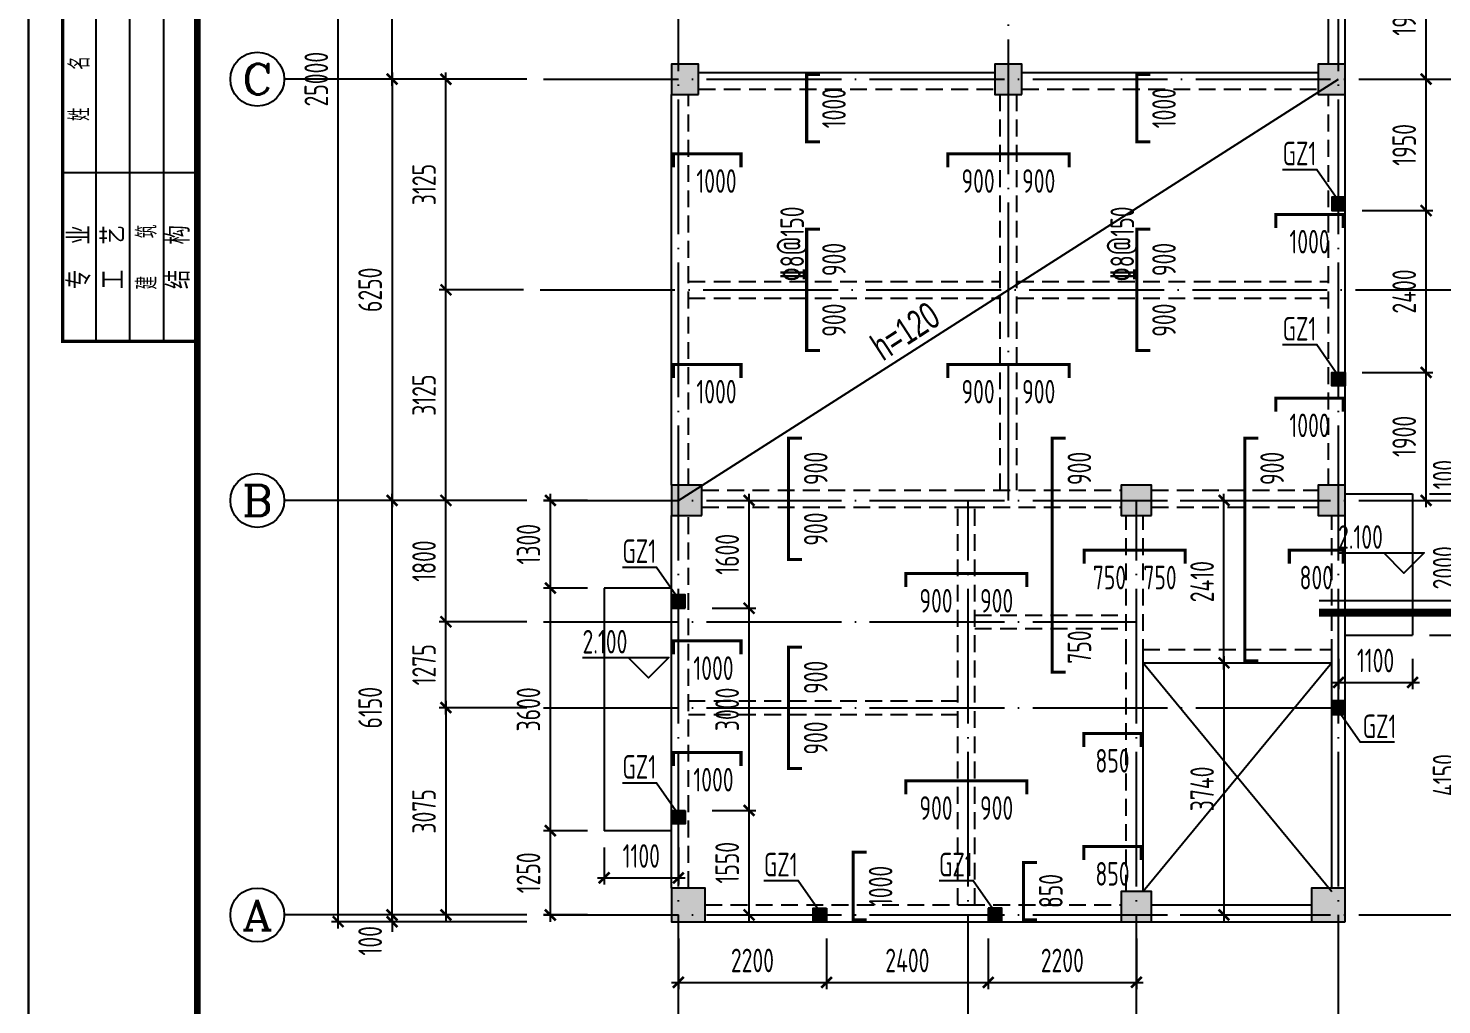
# Model space of a CAD drawing. Extents: x 287149 to 898857, y 100802 to 160212.
# Drawn here: x 710637 to 731619, y 109480 to 123967 of the extents above; entities that cross this region are included whole.
import ezdxf
from ezdxf.enums import TextEntityAlignment as Align

# ---------------------------------------------------------------- set-up
doc = ezdxf.new("R2010")
doc.units = 0
doc.header["$LTSCALE"] = 1000
doc.linetypes.add('3', pattern=[3.75, 2.5, -1.25])
doc.linetypes.add('DOTE', pattern=[2.42, 2, -0.2, 0.02, -0.2])
doc.layers.get('0').update_dxf_attribs({"linetype": 'CONTINUOUS'})
doc.layers.get('DEFPOINTS').update_dxf_attribs({"linetype": 'CONTINUOUS'})
for name, color, linetype in [('AXIS', 8, 'DOTE'), ('AXIS_DIM', 3, 'CONTINUOUS'), ('AXIS_TEXT', 3, 'CONTINUOUS'), ('COLU', 7, 'CONTINUOUS'), ('DIM', 3, 'CONTINUOUS'), ('FRAME', 3, 'CONTINUOUS'), ('S_BEAM', 4, 'CONTINUOUS'), ('S_BEAMDASH', 134, '3'), ('S_CL', 2, 'CONTINUOUS'), ('TEXT', 7, 'CONTINUOUS'), ('THIN', 7, 'CONTINUOUS'), ('填充', 8, 'CONTINUOUS'), ('构造', 6, 'CONTINUOUS'), ('柱涂实', 54, 'CONTINUOUS'), ('第三道尺寸线', 4, 'CONTINUOUS'), ('零厚板', 7, 'CONTINUOUS')]:
    doc.layers.add(name, color=color, linetype=linetype)
for name, color, linetype, lineweight in [('S_SlabUpBar', 1, 'CONTINUOUS', 35), ('S_SlabUpBarDim', 84, 'CONTINUOUS', 25), ('S_SlabUpBarText', 7, 'CONTINUOUS', 25)]:
    doc.layers.add(name, color=color, linetype=linetype, lineweight=lineweight)
doc.styles.add('_AXIS', font='complex.shx', dxfattribs={"bigfont": 'gbcbig.shx'})
doc.styles.add('COMPLEX', font='COMPLEX')
doc.styles.add('DXFS', font='txt.shx', dxfattribs={"width": 0.7, "bigfont": 'dxfs.shx'})
doc.styles.add('hztxt', font='tssdeng.shx', dxfattribs={"width": 0.7, "height": 10, "bigfont": 'hztxt.shx'})
doc.styles.add('TQ__Complex', font='tq__comp.shx')
doc.styles.add('TSSD_Dimension', font='tssdeng.shx', dxfattribs={"width": 0.7, "bigfont": 'hztxt.shx'})
doc.styles.add('TSSD_Label', font='tssdeng.shx', dxfattribs={"width": 0.7, "bigfont": 'aHzTXT.shx'})
doc.styles.add('TSSD_Rein', font='tssdeng.shx', dxfattribs={"width": 0.7, "bigfont": 'hztxt.shx'})
doc.dimstyles.new('TSSD_100_100', dxfattribs={"dimtxt": 350, "dimasz": 150, "dimexe": 100, "dimexo": 250, "dimgap": 150, "dimtad": 1, "dimdec": 0, "dimzin": 0, "dimdsep": 46, "dimtxsty": 'TSSD_Dimension', "dimblk": 'ARCHTICK', "dimcen": 0, "dimdle": 100, "dimclrd": 3, "dimclre": 3, "dimclrt": 7, "dimadec": 0, "dimazin": 0, "dimtfac": 1, "dimtdec": 0, "dimtix": 1, "dimtmove": 2, "dimatfit": 3, "dimfxl": 0, "dimtolj": 1, "dimtzin": 0, "dimarcsym": 0})

# ---------------------------------------------------------------- blocks, each defined once
blk = doc.blocks.new('_ARCHTICK')
at = {"color": 0}
blk.add_lwpolyline([(-0.53, -0.53, 0.25, 0.25, 0), (0.53, 0.53, 0.5, 0.5, 0)], format="xyseb", dxfattribs=at)
blk = doc.blocks.new('*D232')
at = {"layer": 'AXIS_DIM', "color": 3, "lineweight": -2}
for p, q in [((718037, 116962), (715937, 116962)), ((716037, 110712), (716037, 117062)), ((718037, 110812), (715937, 110812))]:
    blk.add_line(p, q, dxfattribs=at)
at = {"layer": 'DEFPOINTS', "color": 0}
for p in [(716037, 116962), (718287, 116962), (718287, 110812)]:
    blk.add_point(p, dxfattribs=at)
at = {"layer": 'AXIS_DIM', "color": 3, "lineweight": -2, "xscale": 150, "yscale": 150, "zscale": 150}
for p, rotation in [((716037, 116962), 90), ((716037, 110812), 270)]:
    blk.add_blockref('_ARCHTICK', p, dxfattribs=dict(at, rotation=rotation))
at = {"layer": 'AXIS_DIM', "color": 7, "insert": (715712, 113887), "char_height": 350, "attachment_point": 5, "rotation": 90, "style": 'TSSD_Dimension'}
blk.add_mtext('\\A1;6150', dxfattribs=at)
blk = doc.blocks.new('*D233')
at = {"layer": 'AXIS_DIM', "color": 3, "lineweight": -2}
for p, q in [((718037, 123212), (715937, 123212)), ((716037, 123312), (716037, 116862)), ((718037, 116962), (715937, 116962))]:
    blk.add_line(p, q, dxfattribs=at)
at = {"layer": 'DEFPOINTS', "color": 0}
for p in [(718287, 123212), (716037, 116962), (718287, 116962)]:
    blk.add_point(p, dxfattribs=at)
at = {"layer": 'AXIS_DIM', "color": 3, "lineweight": -2, "xscale": 150, "yscale": 150, "zscale": 150}
for p, rotation in [((716037, 123212), 90), ((716037, 116962), 270)]:
    blk.add_blockref('_ARCHTICK', p, dxfattribs=dict(at, rotation=rotation))
at = {"layer": 'AXIS_DIM', "color": 7, "insert": (715712, 120087), "char_height": 350, "attachment_point": 5, "rotation": 90, "style": 'TSSD_Dimension'}
blk.add_mtext('\\A1;6250', dxfattribs=at)
blk = doc.blocks.new('*D236')
at = {"layer": 'AXIS_DIM', "color": 3, "lineweight": -2}
for p, q in [((715237, 110612), (715237, 135812)), ((718037, 135712), (715137, 135712)), ((718037, 110712), (715137, 110712))]:
    blk.add_line(p, q, dxfattribs=at)
at = {"layer": 'DEFPOINTS', "color": 0}
for p in [(715237, 135712), (718287, 135712), (718287, 110712)]:
    blk.add_point(p, dxfattribs=at)
at = {"layer": 'AXIS_DIM', "color": 3, "lineweight": -2, "xscale": 150, "yscale": 150, "zscale": 150}
for p, rotation in [((715237, 135712), 90), ((715237, 110712), 270)]:
    blk.add_blockref('_ARCHTICK', p, dxfattribs=dict(at, rotation=rotation))
at = {"layer": 'AXIS_DIM', "color": 7, "insert": (714912, 123212), "char_height": 350, "attachment_point": 5, "rotation": 90, "style": 'TSSD_Dimension'}
blk.add_mtext('\\A1;25000', dxfattribs=at)
blk = doc.blocks.new('*D237')
at = {"layer": 'AXIS_DIM', "color": 3, "lineweight": -2}
for p, q in [((718037, 110812), (715937, 110812)), ((716037, 110812), (716037, 110962)), ((716037, 110812), (716037, 110712)), ((718037, 110712), (715937, 110712)), ((716037, 110712), (716037, 110562))]:
    blk.add_line(p, q, dxfattribs=at)
at = {"layer": 'DEFPOINTS', "color": 0}
for p in [(718287, 110812), (716037, 110712), (718287, 110712)]:
    blk.add_point(p, dxfattribs=at)
at = {"layer": 'AXIS_DIM', "color": 3, "lineweight": -2, "xscale": 150, "yscale": 150, "zscale": 150}
for p, rotation in [((716037, 110812), 270), ((716037, 110712), 90)]:
    blk.add_blockref('_ARCHTICK', p, dxfattribs=dict(at, rotation=rotation))
at = {"layer": 'AXIS_DIM', "color": 7, "insert": (715712, 110429), "char_height": 350, "attachment_point": 5, "rotation": 90, "style": 'TSSD_Dimension'}
blk.add_mtext('\\A1;100', dxfattribs=at)
blk = doc.blocks.new('_AXISO')
blk.add_circle((0, 0), 0.5)
at = {"layer": 'AXIS_TEXT', "style": 'COMPLEX', "width": 1.041667}
blk.add_attdef('A', text='', height=0.56, dxfattribs=at).set_placement((-0.25, -0.28), (0.25, -0.28), align=Align.FIT)
blk = doc.blocks.new('*D241')
at = {"layer": 'AXIS_DIM', "color": 3, "lineweight": -2}
for p, q in [((718037, 129462), (715937, 129462)), ((716037, 123112), (716037, 129562)), ((718037, 123212), (715937, 123212))]:
    blk.add_line(p, q, dxfattribs=at)
at = {"layer": 'DEFPOINTS', "color": 0}
for p in [(716037, 129462), (718287, 129462), (718287, 123212)]:
    blk.add_point(p, dxfattribs=at)
at = {"layer": 'AXIS_DIM', "color": 3, "lineweight": -2, "xscale": 150, "yscale": 150, "zscale": 150}
for p, rotation in [((716037, 129462), 90), ((716037, 123212), 270)]:
    blk.add_blockref('_ARCHTICK', p, dxfattribs=dict(at, rotation=rotation))
at = {"layer": 'AXIS_DIM', "color": 7, "insert": (715712, 126337), "char_height": 350, "attachment_point": 5, "rotation": 90, "style": 'TSSD_Dimension'}
blk.add_mtext('\\A1;6250', dxfattribs=at)
blk = doc.blocks.new('A$C2F0C53E4')
at = {"layer": 'FRAME', "lineweight": 18}
blk.add_line((0, 0), (0, 42000), dxfattribs=at)
at = {"layer": 'FRAME'}
for points in [[(10, 42010, 20, 20, 0), (10, 10, 20, 20, 0), (59410, 10, 20, 20, 0), (59410, 42010, 20, 20, 0)], [(2510, 41010, 100, 100, 0), (2510, 1010, 100, 100, 0), (58410, 1010, 100, 100, 0), (58410, 41010, 100, 100, 0)]]:
    blk.add_lwpolyline(points, format="xyseb", close=True, dxfattribs=at)
blk.add_lwpolyline([(2510, 41010, 50, 50, 0), (510, 41010, 50, 50, 0), (510, 18510, 50, 50, 0), (2510, 18510, 50, 50, 0)], format="xyseb", dxfattribs=at)
for points in [[(1010, 18510), (1010, 41010)], [(1510, 18510), (1510, 41010)], [(2010, 18510), (2010, 41010)], [(2510, 21010), (510, 21010)]]:
    blk.add_lwpolyline(points, dxfattribs=at)
at = {"layer": 'FRAME', "char_height": 300, "attachment_point": 5, "rotation": 90, "style": 'DXFS'}
for s, insert, width in [('姓   名', (760, 22260), 1185), ('{\\f宋体|b0|i0|c134|p2;专\\Ftxt.shx,dxfs.shx|c134;  \\f宋体|b0|i0|c134|p2;业\\P}', (760, 19760), 1203.38), ('{\\f宋体|b0|i0|c134|p2;工\\Ftxt.shx,dxfs.shx|c134;  \\f宋体|b0|i0|c134|p2;艺\\P}', (1260, 19760), 1177.12), ('建   筑', (1760, 19760), 1206), ('{\\f宋体|b0|i0|c134|p2;结\\Ftxt.shx,dxfs.shx|c134;  \\f宋体|b0|i0|c134|p2;构\\P}', (2230, 19760), 1192.88)]:
    blk.add_mtext(s, dxfattribs=dict(at, insert=insert, width=width))
blk = doc.blocks.new('*D272')
at = {"layer": 'DEFPOINTS', "color": 0}
for p in [(727487, 116962), (728387, 116962), (727487, 114552)]:
    blk.add_point(p, dxfattribs=at)
at = {"layer": '第三道尺寸线', "color": 3, "lineweight": -2}
for p, q in [((727737, 116962), (728487, 116962)), ((728387, 114452), (728387, 117062)), ((727737, 114552), (728487, 114552))]:
    blk.add_line(p, q, dxfattribs=at)
at = {"layer": '第三道尺寸线', "color": 3, "lineweight": -2, "xscale": 150, "yscale": 150, "zscale": 150}
for p, rotation in [((728387, 116962), 90), ((728387, 114552), 270)]:
    blk.add_blockref('_ARCHTICK', p, dxfattribs=dict(at, rotation=rotation))
at = {"layer": '第三道尺寸线', "color": 7, "insert": (728062, 115757), "char_height": 350, "attachment_point": 5, "rotation": 90, "style": 'TSSD_Dimension'}
blk.add_mtext('\\A1;2410', dxfattribs=at)
blk = doc.blocks.new('*D273')
at = {"layer": 'DEFPOINTS', "color": 0}
for p in [(727487, 114552), (727487, 110812), (728387, 110812)]:
    blk.add_point(p, dxfattribs=at)
at = {"layer": '第三道尺寸线', "color": 3, "lineweight": -2}
for p, q in [((728387, 114652), (728387, 110712)), ((727737, 114552), (728487, 114552)), ((727737, 110812), (728487, 110812))]:
    blk.add_line(p, q, dxfattribs=at)
at = {"layer": '第三道尺寸线', "color": 3, "lineweight": -2, "xscale": 150, "yscale": 150, "zscale": 150}
for p, rotation in [((728387, 114552), 90), ((728387, 110812), 270)]:
    blk.add_blockref('_ARCHTICK', p, dxfattribs=dict(at, rotation=rotation))
at = {"layer": '第三道尺寸线', "color": 7, "insert": (728062, 112682), "char_height": 350, "attachment_point": 5, "rotation": 90, "style": 'TSSD_Dimension'}
blk.add_mtext('\\A1;3740', dxfattribs=at)
blk = doc.blocks.new('*D274')
at = {"layer": 'DEFPOINTS', "color": 0}
for p in [(719187, 112062), (720287, 112062), (720287, 111362)]:
    blk.add_point(p, dxfattribs=at)
at = {"layer": 'DIM', "color": 3, "lineweight": -2}
for p, q in [((719187, 111812), (719187, 111262)), ((720287, 111812), (720287, 111262)), ((719087, 111362), (720387, 111362))]:
    blk.add_line(p, q, dxfattribs=at)
at = {"layer": 'DIM', "color": 3, "lineweight": -2, "xscale": 150, "yscale": 150, "zscale": 150, "rotation": 180}
blk.add_blockref('_ARCHTICK', (719187, 111362), dxfattribs=at)
at = {"layer": 'DIM', "color": 3, "lineweight": -2, "xscale": 150, "yscale": 150, "zscale": 150}
blk.add_blockref('_ARCHTICK', (720287, 111362), dxfattribs=at)
at = {"layer": 'DIM', "color": 7, "insert": (719737, 111687), "char_height": 350, "attachment_point": 5, "style": 'TSSD_Dimension'}
blk.add_mtext('\\A1;1100', dxfattribs=at)
blk = doc.blocks.new('*D275')
at = {"layer": 'DEFPOINTS', "color": 0}
for p in [(718387, 112062), (719187, 112062), (719187, 110812)]:
    blk.add_point(p, dxfattribs=at)
at = {"layer": 'DIM', "color": 3, "lineweight": -2}
for p, q in [((718937, 112062), (718287, 112062)), ((718387, 110712), (718387, 112162)), ((718937, 110812), (718287, 110812))]:
    blk.add_line(p, q, dxfattribs=at)
at = {"layer": 'DIM', "color": 3, "lineweight": -2, "xscale": 150, "yscale": 150, "zscale": 150}
for p, rotation in [((718387, 112062), 90), ((718387, 110812), 270)]:
    blk.add_blockref('_ARCHTICK', p, dxfattribs=dict(at, rotation=rotation))
at = {"layer": 'DIM', "color": 7, "insert": (718062, 111437), "char_height": 350, "attachment_point": 5, "rotation": 90, "style": 'TSSD_Dimension'}
blk.add_mtext('\\A1;1250', dxfattribs=at)
blk = doc.blocks.new('*D276')
at = {"layer": 'DEFPOINTS', "color": 0}
for p in [(718387, 115662), (719187, 115662), (719187, 112062)]:
    blk.add_point(p, dxfattribs=at)
at = {"layer": 'DIM', "color": 3, "lineweight": -2}
for p, q in [((718937, 115662), (718287, 115662)), ((718387, 111962), (718387, 115762)), ((718937, 112062), (718287, 112062))]:
    blk.add_line(p, q, dxfattribs=at)
at = {"layer": 'DIM', "color": 3, "lineweight": -2, "xscale": 150, "yscale": 150, "zscale": 150}
for p, rotation in [((718387, 115662), 90), ((718387, 112062), 270)]:
    blk.add_blockref('_ARCHTICK', p, dxfattribs=dict(at, rotation=rotation))
at = {"layer": 'DIM', "color": 7, "insert": (718062, 113862), "char_height": 350, "attachment_point": 5, "rotation": 90, "style": 'TSSD_Dimension'}
blk.add_mtext('\\A1;3600', dxfattribs=at)
blk = doc.blocks.new('*D277')
at = {"layer": 'DEFPOINTS', "color": 0}
for p in [(718387, 116962), (719187, 116962), (719187, 115662)]:
    blk.add_point(p, dxfattribs=at)
at = {"layer": 'DIM', "color": 3, "lineweight": -2}
for p, q in [((718937, 116962), (718287, 116962)), ((718387, 115562), (718387, 117062)), ((718937, 115662), (718287, 115662))]:
    blk.add_line(p, q, dxfattribs=at)
at = {"layer": 'DIM', "color": 3, "lineweight": -2, "xscale": 150, "yscale": 150, "zscale": 150}
for p, rotation in [((718387, 116962), 90), ((718387, 115662), 270)]:
    blk.add_blockref('_ARCHTICK', p, dxfattribs=dict(at, rotation=rotation))
at = {"layer": 'DIM', "color": 7, "insert": (718062, 116312), "char_height": 350, "attachment_point": 5, "rotation": 90, "style": 'TSSD_Dimension'}
blk.add_mtext('\\A1;1300', dxfattribs=at)
blk = doc.blocks.new('*D278')
at = {"layer": 'DEFPOINTS', "color": 0}
for p in [(730087, 114864), (731187, 114864), (731187, 114262)]:
    blk.add_point(p, dxfattribs=at)
at = {"layer": 'DIM', "color": 3, "lineweight": -2}
for p, q in [((730087, 114614), (730087, 114162)), ((731187, 114614), (731187, 114162)), ((729987, 114262), (731287, 114262))]:
    blk.add_line(p, q, dxfattribs=at)
at = {"layer": 'DIM', "color": 3, "lineweight": -2, "xscale": 150, "yscale": 150, "zscale": 150, "rotation": 180}
blk.add_blockref('_ARCHTICK', (730087, 114262), dxfattribs=at)
at = {"layer": 'DIM', "color": 3, "lineweight": -2, "xscale": 150, "yscale": 150, "zscale": 150}
blk.add_blockref('_ARCHTICK', (731187, 114262), dxfattribs=at)
at = {"layer": 'DIM', "color": 7, "insert": (730637, 114587), "char_height": 350, "attachment_point": 5, "style": 'TSSD_Dimension'}
blk.add_mtext('\\A1;1100', dxfattribs=at)
blk = doc.blocks.new('*D279')
at = {"layer": 'DEFPOINTS', "color": 0}
for p in [(731187, 114962), (731987, 114962), (731187, 110812)]:
    blk.add_point(p, dxfattribs=at)
at = {"layer": 'DIM', "color": 3, "lineweight": -2}
for p, q in [((731987, 110712), (731987, 115062)), ((731437, 114962), (732087, 114962)), ((731437, 110812), (732087, 110812))]:
    blk.add_line(p, q, dxfattribs=at)
at = {"layer": 'DIM', "color": 3, "lineweight": -2, "xscale": 150, "yscale": 150, "zscale": 150}
for p, rotation in [((731987, 114962), 90), ((731987, 110812), 270)]:
    blk.add_blockref('_ARCHTICK', p, dxfattribs=dict(at, rotation=rotation))
at = {"layer": 'DIM', "color": 7, "insert": (731662, 112887), "char_height": 350, "attachment_point": 5, "rotation": 90, "style": 'TSSD_Dimension'}
blk.add_mtext('\\A1;4150', dxfattribs=at)
blk = doc.blocks.new('*D280')
at = {"layer": 'DEFPOINTS', "color": 0}
for p in [(731187, 116962), (731987, 116962), (731187, 114962)]:
    blk.add_point(p, dxfattribs=at)
at = {"layer": 'DIM', "color": 3, "lineweight": -2}
for p, q in [((731437, 116962), (732087, 116962)), ((731987, 114862), (731987, 117062)), ((731437, 114962), (732087, 114962))]:
    blk.add_line(p, q, dxfattribs=at)
at = {"layer": 'DIM', "color": 3, "lineweight": -2, "xscale": 150, "yscale": 150, "zscale": 150}
for p, rotation in [((731987, 116962), 90), ((731987, 114962), 270)]:
    blk.add_blockref('_ARCHTICK', p, dxfattribs=dict(at, rotation=rotation))
at = {"layer": 'DIM', "color": 7, "insert": (731662, 115962), "char_height": 350, "attachment_point": 5, "rotation": 90, "style": 'TSSD_Dimension'}
blk.add_mtext('\\A1;2000', dxfattribs=at)
blk = doc.blocks.new('*D281')
at = {"layer": 'DEFPOINTS', "color": 0}
for p in [(731187, 117062), (731187, 116962), (731987, 117062)]:
    blk.add_point(p, dxfattribs=at)
at = {"layer": 'DIM', "color": 3, "lineweight": -2}
for p, q in [((731987, 117062), (731987, 117212)), ((731437, 117062), (732087, 117062)), ((731437, 116962), (732087, 116962)), ((731987, 116962), (731987, 117062)), ((731987, 116962), (731987, 116812))]:
    blk.add_line(p, q, dxfattribs=at)
at = {"layer": 'DIM', "color": 3, "lineweight": -2, "xscale": 150, "yscale": 150, "zscale": 150}
for p, rotation in [((731987, 117062), 270), ((731987, 116962), 90)]:
    blk.add_blockref('_ARCHTICK', p, dxfattribs=dict(at, rotation=rotation))
at = {"layer": 'DIM', "color": 7, "insert": (731662, 117344), "char_height": 350, "attachment_point": 5, "rotation": 90, "style": 'TSSD_Dimension'}
blk.add_mtext('\\A1;100', dxfattribs=at)
blk = doc.blocks.new('*D282')
at = {"layer": 'DEFPOINTS', "color": 0}
for p in [(718287, 113887), (716837, 110812), (718287, 110812)]:
    blk.add_point(p, dxfattribs=at)
at = {"layer": '第三道尺寸线', "color": 3, "lineweight": -2}
for p, q in [((716837, 113987), (716837, 110712)), ((718037, 113887), (716737, 113887)), ((718037, 110812), (716737, 110812))]:
    blk.add_line(p, q, dxfattribs=at)
at = {"layer": '第三道尺寸线', "color": 3, "lineweight": -2, "xscale": 150, "yscale": 150, "zscale": 150}
for p, rotation in [((716837, 113887), 90), ((716837, 110812), 270)]:
    blk.add_blockref('_ARCHTICK', p, dxfattribs=dict(at, rotation=rotation))
at = {"layer": '第三道尺寸线', "color": 7, "insert": (716512, 112349), "char_height": 350, "attachment_point": 5, "rotation": 90, "style": 'TSSD_Dimension'}
blk.add_mtext('\\A1;3075', dxfattribs=at)
blk = doc.blocks.new('*D283')
at = {"layer": 'DEFPOINTS', "color": 0}
for p in [(716837, 115162), (718287, 115162), (718287, 113887)]:
    blk.add_point(p, dxfattribs=at)
at = {"layer": '第三道尺寸线', "color": 3, "lineweight": -2}
for p, q in [((716837, 113787), (716837, 115262)), ((718037, 115162), (716737, 115162)), ((718037, 113887), (716737, 113887))]:
    blk.add_line(p, q, dxfattribs=at)
at = {"layer": '第三道尺寸线', "color": 3, "lineweight": -2, "xscale": 150, "yscale": 150, "zscale": 150}
for p, rotation in [((716837, 115162), 90), ((716837, 113887), 270)]:
    blk.add_blockref('_ARCHTICK', p, dxfattribs=dict(at, rotation=rotation))
at = {"layer": '第三道尺寸线', "color": 7, "insert": (716512, 114524), "char_height": 350, "attachment_point": 5, "rotation": 90, "style": 'TSSD_Dimension'}
blk.add_mtext('\\A1;1275', dxfattribs=at)
blk = doc.blocks.new('*D284')
at = {"layer": 'DEFPOINTS', "color": 0}
for p in [(716837, 116962), (718287, 116962), (718287, 115162)]:
    blk.add_point(p, dxfattribs=at)
at = {"layer": '第三道尺寸线', "color": 3, "lineweight": -2}
for p, q in [((718037, 116962), (716737, 116962)), ((716837, 115062), (716837, 117062)), ((718037, 115162), (716737, 115162))]:
    blk.add_line(p, q, dxfattribs=at)
at = {"layer": '第三道尺寸线', "color": 3, "lineweight": -2, "xscale": 150, "yscale": 150, "zscale": 150}
for p, rotation in [((716837, 116962), 90), ((716837, 115162), 270)]:
    blk.add_blockref('_ARCHTICK', p, dxfattribs=dict(at, rotation=rotation))
at = {"layer": '第三道尺寸线', "color": 7, "insert": (716512, 116062), "char_height": 350, "attachment_point": 5, "rotation": 90, "style": 'TSSD_Dimension'}
blk.add_mtext('\\A1;1800', dxfattribs=at)
blk = doc.blocks.new('*D285')
at = {"layer": 'DEFPOINTS', "color": 0}
for p in [(720537, 112362), (721337, 112362), (720537, 110812)]:
    blk.add_point(p, dxfattribs=at)
at = {"layer": 'DIM', "color": 3, "lineweight": -2}
for p, q in [((720787, 112362), (721437, 112362)), ((721337, 110712), (721337, 112462)), ((720787, 110812), (721437, 110812))]:
    blk.add_line(p, q, dxfattribs=at)
at = {"layer": 'DIM', "color": 3, "lineweight": -2, "xscale": 150, "yscale": 150, "zscale": 150}
for p, rotation in [((721337, 112362), 90), ((721337, 110812), 270)]:
    blk.add_blockref('_ARCHTICK', p, dxfattribs=dict(at, rotation=rotation))
at = {"layer": 'DIM', "color": 7, "insert": (721012, 111587), "char_height": 350, "attachment_point": 5, "rotation": 90, "style": 'TSSD_Dimension'}
blk.add_mtext('\\A1;1550', dxfattribs=at)
blk = doc.blocks.new('*D286')
at = {"layer": 'DEFPOINTS', "color": 0}
for p in [(720537, 115362), (721337, 115362), (720537, 112362)]:
    blk.add_point(p, dxfattribs=at)
at = {"layer": 'DIM', "color": 3, "lineweight": -2}
for p, q in [((721337, 112262), (721337, 115462)), ((720787, 115362), (721437, 115362)), ((720787, 112362), (721437, 112362))]:
    blk.add_line(p, q, dxfattribs=at)
at = {"layer": 'DIM', "color": 3, "lineweight": -2, "xscale": 150, "yscale": 150, "zscale": 150}
for p, rotation in [((721337, 115362), 90), ((721337, 112362), 270)]:
    blk.add_blockref('_ARCHTICK', p, dxfattribs=dict(at, rotation=rotation))
at = {"layer": 'DIM', "color": 7, "insert": (721012, 113862), "char_height": 350, "attachment_point": 5, "rotation": 90, "style": 'TSSD_Dimension'}
blk.add_mtext('\\A1;3000', dxfattribs=at)
blk = doc.blocks.new('*D287')
at = {"layer": 'DEFPOINTS', "color": 0}
for p in [(720537, 116962), (721337, 116962), (720537, 115362)]:
    blk.add_point(p, dxfattribs=at)
at = {"layer": 'DIM', "color": 3, "lineweight": -2}
for p, q in [((720787, 116962), (721437, 116962)), ((721337, 115262), (721337, 117062)), ((720787, 115362), (721437, 115362))]:
    blk.add_line(p, q, dxfattribs=at)
at = {"layer": 'DIM', "color": 3, "lineweight": -2, "xscale": 150, "yscale": 150, "zscale": 150}
for p, rotation in [((721337, 116962), 90), ((721337, 115362), 270)]:
    blk.add_blockref('_ARCHTICK', p, dxfattribs=dict(at, rotation=rotation))
at = {"layer": 'DIM', "color": 7, "insert": (721012, 116162), "char_height": 350, "attachment_point": 5, "rotation": 90, "style": 'TSSD_Dimension'}
blk.add_mtext('\\A1;1600', dxfattribs=at)
blk = doc.blocks.new('*D290')
at = {"layer": 'DEFPOINTS', "color": 0}
for p in [(720287, 110712), (722487, 110712), (722487, 109812)]:
    blk.add_point(p, dxfattribs=at)
at = {"layer": 'DIM', "color": 3, "lineweight": -2}
for p, q in [((720287, 110462), (720287, 109712)), ((722487, 110462), (722487, 109712)), ((720187, 109812), (722587, 109812))]:
    blk.add_line(p, q, dxfattribs=at)
at = {"layer": 'DIM', "color": 3, "lineweight": -2, "xscale": 150, "yscale": 150, "zscale": 150, "rotation": 180}
blk.add_blockref('_ARCHTICK', (720287, 109812), dxfattribs=at)
at = {"layer": 'DIM', "color": 3, "lineweight": -2, "xscale": 150, "yscale": 150, "zscale": 150}
blk.add_blockref('_ARCHTICK', (722487, 109812), dxfattribs=at)
at = {"layer": 'DIM', "color": 7, "insert": (721387, 110137), "char_height": 350, "attachment_point": 5, "style": 'TSSD_Dimension'}
blk.add_mtext('\\A1;2200', dxfattribs=at)
blk = doc.blocks.new('*D291')
at = {"layer": 'DEFPOINTS', "color": 0}
for p in [(722487, 110712), (724887, 110712), (724887, 109812)]:
    blk.add_point(p, dxfattribs=at)
at = {"layer": 'DIM', "color": 3, "lineweight": -2}
for p, q in [((722487, 110462), (722487, 109712)), ((724887, 110462), (724887, 109712)), ((722387, 109812), (724987, 109812))]:
    blk.add_line(p, q, dxfattribs=at)
at = {"layer": 'DIM', "color": 3, "lineweight": -2, "xscale": 150, "yscale": 150, "zscale": 150, "rotation": 180}
blk.add_blockref('_ARCHTICK', (722487, 109812), dxfattribs=at)
at = {"layer": 'DIM', "color": 3, "lineweight": -2, "xscale": 150, "yscale": 150, "zscale": 150}
blk.add_blockref('_ARCHTICK', (724887, 109812), dxfattribs=at)
at = {"layer": 'DIM', "color": 7, "insert": (723687, 110137), "char_height": 350, "attachment_point": 5, "style": 'TSSD_Dimension'}
blk.add_mtext('\\A1;2400', dxfattribs=at)
blk = doc.blocks.new('*D292')
at = {"layer": 'DEFPOINTS', "color": 0}
for p in [(724887, 110712), (727087, 110712), (727087, 109812)]:
    blk.add_point(p, dxfattribs=at)
at = {"layer": 'DIM', "color": 3, "lineweight": -2}
for p, q in [((724887, 110462), (724887, 109712)), ((727087, 110462), (727087, 109712)), ((724787, 109812), (727187, 109812))]:
    blk.add_line(p, q, dxfattribs=at)
at = {"layer": 'DIM', "color": 3, "lineweight": -2, "xscale": 150, "yscale": 150, "zscale": 150, "rotation": 180}
blk.add_blockref('_ARCHTICK', (724887, 109812), dxfattribs=at)
at = {"layer": 'DIM', "color": 3, "lineweight": -2, "xscale": 150, "yscale": 150, "zscale": 150}
blk.add_blockref('_ARCHTICK', (727087, 109812), dxfattribs=at)
at = {"layer": 'DIM', "color": 7, "insert": (725987, 110137), "char_height": 350, "attachment_point": 5, "style": 'TSSD_Dimension'}
blk.add_mtext('\\A1;2200', dxfattribs=at)
blk = doc.blocks.new('*D298')
at = {"layer": 'DEFPOINTS', "color": 0}
for p in [(730187, 125112), (731387, 125112), (730187, 123212)]:
    blk.add_point(p, dxfattribs=at)
at = {"layer": '第三道尺寸线', "color": 3, "lineweight": -2}
for p, q in [((730437, 125112), (731487, 125112)), ((731387, 123112), (731387, 125212)), ((730437, 123212), (731487, 123212))]:
    blk.add_line(p, q, dxfattribs=at)
at = {"layer": '第三道尺寸线', "color": 3, "lineweight": -2, "xscale": 150, "yscale": 150, "zscale": 150}
for p, rotation in [((731387, 125112), 90), ((731387, 123212), 270)]:
    blk.add_blockref('_ARCHTICK', p, dxfattribs=dict(at, rotation=rotation))
at = {"layer": '第三道尺寸线', "color": 7, "insert": (731062, 124162), "char_height": 350, "attachment_point": 5, "rotation": 90, "style": 'TSSD_Dimension'}
blk.add_mtext('\\A1;1900', dxfattribs=at)
blk = doc.blocks.new('*D299')
at = {"layer": 'DEFPOINTS', "color": 0}
for p in [(730187, 123212), (731387, 123212), (730187, 121262)]:
    blk.add_point(p, dxfattribs=at)
at = {"layer": '第三道尺寸线', "color": 3, "lineweight": -2}
for p, q in [((730437, 123212), (731487, 123212)), ((731387, 121162), (731387, 123312)), ((730437, 121262), (731487, 121262))]:
    blk.add_line(p, q, dxfattribs=at)
at = {"layer": '第三道尺寸线', "color": 3, "lineweight": -2, "xscale": 150, "yscale": 150, "zscale": 150}
for p, rotation in [((731387, 123212), 90), ((731387, 121262), 270)]:
    blk.add_blockref('_ARCHTICK', p, dxfattribs=dict(at, rotation=rotation))
at = {"layer": '第三道尺寸线', "color": 7, "insert": (731062, 122237), "char_height": 350, "attachment_point": 5, "rotation": 90, "style": 'TSSD_Dimension'}
blk.add_mtext('\\A1;1950', dxfattribs=at)
blk = doc.blocks.new('*D300')
at = {"layer": 'DEFPOINTS', "color": 0}
for p in [(730187, 121262), (731387, 121262), (730187, 118862)]:
    blk.add_point(p, dxfattribs=at)
at = {"layer": '第三道尺寸线', "color": 3, "lineweight": -2}
for p, q in [((731387, 118762), (731387, 121362)), ((730437, 121262), (731487, 121262)), ((730437, 118862), (731487, 118862))]:
    blk.add_line(p, q, dxfattribs=at)
at = {"layer": '第三道尺寸线', "color": 3, "lineweight": -2, "xscale": 150, "yscale": 150, "zscale": 150}
for p, rotation in [((731387, 121262), 90), ((731387, 118862), 270)]:
    blk.add_blockref('_ARCHTICK', p, dxfattribs=dict(at, rotation=rotation))
at = {"layer": '第三道尺寸线', "color": 7, "insert": (731062, 120062), "char_height": 350, "attachment_point": 5, "rotation": 90, "style": 'TSSD_Dimension'}
blk.add_mtext('\\A1;2400', dxfattribs=at)
blk = doc.blocks.new('*D301')
at = {"layer": 'DEFPOINTS', "color": 0}
for p in [(730187, 118862), (731387, 118862), (730187, 116962)]:
    blk.add_point(p, dxfattribs=at)
at = {"layer": '第三道尺寸线', "color": 3, "lineweight": -2}
for p, q in [((730437, 118862), (731487, 118862)), ((731387, 116862), (731387, 118962)), ((730437, 116962), (731487, 116962))]:
    blk.add_line(p, q, dxfattribs=at)
at = {"layer": '第三道尺寸线', "color": 3, "lineweight": -2, "xscale": 150, "yscale": 150, "zscale": 150}
for p, rotation in [((731387, 118862), 90), ((731387, 116962), 270)]:
    blk.add_blockref('_ARCHTICK', p, dxfattribs=dict(at, rotation=rotation))
at = {"layer": '第三道尺寸线', "color": 7, "insert": (731062, 117912), "char_height": 350, "attachment_point": 5, "rotation": 90, "style": 'TSSD_Dimension'}
blk.add_mtext('\\A1;1900', dxfattribs=at)
blk = doc.blocks.new('*D302')
at = {"layer": 'DEFPOINTS', "color": 0}
for p in [(716837, 123212), (718237, 123212), (718237, 120087)]:
    blk.add_point(p, dxfattribs=at)
at = {"layer": '第三道尺寸线', "color": 3, "lineweight": -2}
for p, q in [((717987, 123212), (716737, 123212)), ((716837, 119987), (716837, 123312)), ((717987, 120087), (716737, 120087))]:
    blk.add_line(p, q, dxfattribs=at)
at = {"layer": '第三道尺寸线', "color": 3, "lineweight": -2, "xscale": 150, "yscale": 150, "zscale": 150}
for p, rotation in [((716837, 123212), 90), ((716837, 120087), 270)]:
    blk.add_blockref('_ARCHTICK', p, dxfattribs=dict(at, rotation=rotation))
at = {"layer": '第三道尺寸线', "color": 7, "insert": (716512, 121649), "char_height": 350, "attachment_point": 5, "rotation": 90, "style": 'TSSD_Dimension'}
blk.add_mtext('\\A1;3125', dxfattribs=at)
blk = doc.blocks.new('*D303')
at = {"layer": 'DEFPOINTS', "color": 0}
for p in [(716837, 120087), (718237, 120087), (718237, 116962)]:
    blk.add_point(p, dxfattribs=at)
at = {"layer": '第三道尺寸线', "color": 3, "lineweight": -2}
for p, q in [((717987, 120087), (716737, 120087)), ((716837, 116862), (716837, 120187)), ((717987, 116962), (716737, 116962))]:
    blk.add_line(p, q, dxfattribs=at)
at = {"layer": '第三道尺寸线', "color": 3, "lineweight": -2, "xscale": 150, "yscale": 150, "zscale": 150}
for p, rotation in [((716837, 120087), 90), ((716837, 116962), 270)]:
    blk.add_blockref('_ARCHTICK', p, dxfattribs=dict(at, rotation=rotation))
at = {"layer": '第三道尺寸线', "color": 7, "insert": (716512, 118524), "char_height": 350, "attachment_point": 5, "rotation": 90, "style": 'TSSD_Dimension'}
blk.add_mtext('\\A1;3125', dxfattribs=at)

msp = doc.modelspace()

# ---------------------------------------------------------------- hatches: boundary and pattern name
at = {"layer": '柱涂实'}
for points in [[(720586.971, 122986.708), (720586.971, 123436.708), (720186.971, 123436.708), (720186.971, 122986.708), (720586.971, 122986.708)], [(725386.971, 122986.708), (725386.971, 123436.708), (724986.971, 123436.708), (724986.971, 122986.708), (725386.971, 122986.708)], [(730186.971, 122986.708), (730186.971, 123436.708), (729786.971, 123436.708), (729786.971, 122986.708), (730186.971, 122986.708)], [(730186.971, 121461.708), (729986.971, 121461.708), (729986.971, 121261.708), (730186.971, 121261.708)], [(730186.971, 118661.708), (729986.971, 118661.708), (729986.971, 118861.708), (730186.971, 118861.708)], [(720636.971, 116736.708), (720636.971, 117186.708), (720186.971, 117186.708), (720186.971, 116736.708), (720636.971, 116736.708)], [(727311.971, 116736.708), (727311.971, 117186.708), (726861.971, 117186.708), (726861.971, 116736.708), (727311.971, 116736.708)], [(730186.971, 116736.708), (730186.971, 117186.708), (729786.971, 117186.708), (729786.971, 116736.708), (730186.971, 116736.708)], [(720386.971, 115561.708), (720186.971, 115561.708), (720186.971, 115361.708), (720386.971, 115361.708)], [(729986.971, 113786.708), (730186.971, 113786.708), (730186.971, 113986.708), (729986.971, 113986.708)], [(720386.971, 112161.708), (720186.971, 112161.708), (720186.971, 112361.708), (720386.971, 112361.708)], [(720686.971, 110711.708), (720686.971, 111211.708), (720186.971, 111211.708), (720186.971, 110711.708), (720686.971, 110711.708)], [(730186.971, 110711.708), (730186.971, 111211.708), (729686.971, 111211.708), (729686.971, 110711.708), (730186.971, 110711.708)], [(727311.971, 110711.708), (727311.971, 111161.708), (726861.971, 111161.708), (726861.971, 110711.708), (727311.971, 110711.708)], [(722486.971, 110711.708), (722286.971, 110711.708), (722286.971, 110911.708), (722486.971, 110911.708)], [(724886.971, 110711.708), (725086.971, 110711.708), (725086.971, 110911.708), (724886.971, 110911.708)]]:
    msp.add_hatch(color=256, dxfattribs=at).paths.add_polyline_path(points)

# ---------------------------------------------------------------- linework, layer by layer
at = {"layer": 'AXIS'}
for p, q in [((720286.971, 108811.708), (720286.971, 137111.708)), ((725186.971, 116961.708), (725186.971, 137111.708)), ((730086.971, 108811.708), (730086.971, 137111.708)), ((718286.971, 123211.708), (732086.971, 123211.708)), ((718237.045, 120086.708), (732037.045, 120086.708)), ((718286.971, 116961.708), (732086.971, 116961.708)), ((724586.971, 108811.708), (724586.971, 116961.708)), ((727086.971, 108811.708), (727086.971, 116961.708)), ((718286.971, 115161.708), (727086.971, 115161.708)), ((718286.971, 113886.708), (730186.971, 113886.708)), ((718286.971, 110811.708), (732086.971, 110811.708))]:
    msp.add_line(p, q, dxfattribs=at)
at = {"layer": 'AXIS_TEXT'}
for p, q in [((718036.971, 123211.708), (714437.045, 123211.708)), ((717536.971, 116961.708), (714437.045, 116961.708)), ((718036.971, 110811.708), (714437.045, 110811.708))]:
    msp.add_line(p, q, dxfattribs=at)
at = {"layer": 'COLU', "ltscale": 0.01}
for points in [[(730186.971, 121261.708), (730186.971, 121461.708), (729986.971, 121461.708), (729986.971, 121261.708)], [(730186.971, 118861.708), (730186.971, 118661.708), (729986.971, 118661.708), (729986.971, 118861.708)], [(720386.971, 115361.708), (720386.971, 115561.708), (720186.971, 115561.708), (720186.971, 115361.708)], [(729986.971, 113986.708), (729986.971, 113786.708), (730186.971, 113786.708), (730186.971, 113986.708)], [(720386.971, 112361.708), (720386.971, 112161.708), (720186.971, 112161.708), (720186.971, 112361.708)], [(722486.971, 110911.708), (722486.971, 110711.708), (722286.971, 110711.708), (722286.971, 110911.708)], [(724886.971, 110911.708), (724886.971, 110711.708), (725086.971, 110711.708), (725086.971, 110911.708)]]:
    msp.add_lwpolyline(points, close=True, dxfattribs=at)
at = {"layer": 'S_BEAM', "ltscale": 0.01}
for p, q in [((729936.971, 123436.708), (729936.971, 129211.708)), ((730186.971, 123436.708), (730186.971, 129211.708)), ((720586.971, 123311.708), (724986.971, 123311.708)), ((725386.971, 123311.708), (729786.971, 123311.708)), ((720186.971, 117186.708), (720186.971, 122986.708)), ((730186.971, 117186.708), (730186.971, 122986.708)), ((720186.971, 111211.708), (720186.971, 116736.708)), ((730186.971, 114751.709), (730186.971, 116736.708)), ((727186.971, 111161.708), (727186.971, 114651.709)), ((729986.971, 111211.708), (729986.971, 114651.709)), ((730186.971, 111211.708), (730186.971, 114751.709)), ((727186.971, 114551.709), (729986.971, 114551.709)), ((727311.971, 110961.708), (729686.971, 110961.708)), ((720686.971, 110711.708), (724586.971, 110711.708)), ((724586.971, 110711.708), (726861.971, 110711.708)), ((727311.971, 110711.708), (729686.971, 110711.708))]:
    msp.add_line(p, q, dxfattribs=at)
at = {"layer": 'S_BEAMDASH', "ltscale": 0.1}
for p, q in [((720436.971, 117186.708), (720436.971, 122986.708)), ((720586.971, 123061.708), (724986.971, 123061.708)), ((725061.971, 117111.708), (725061.971, 122986.708)), ((725311.971, 117111.708), (725311.971, 122986.708)), ((725386.971, 123061.708), (729786.971, 123061.708)), ((729936.971, 117186.708), (729936.971, 122986.708)), ((720436.971, 120211.708), (725061.971, 120211.708)), ((725311.971, 120211.708), (729936.971, 120211.708)), ((720436.971, 119961.708), (725061.971, 119961.708)), ((725311.971, 119961.708), (729936.971, 119961.708)), ((720636.971, 117111.708), (724586.971, 117111.708)), ((724586.971, 117111.708), (726861.971, 117111.708)), ((727311.971, 117111.708), (729786.971, 117111.708)), ((720436.971, 111211.708), (720436.971, 116736.708)), ((720636.971, 116861.708), (724586.971, 116861.708)), ((724436.971, 110961.708), (724436.971, 116861.708)), ((724586.971, 116861.708), (726861.971, 116861.708)), ((724686.971, 110961.708), (724686.971, 116861.708)), ((726936.971, 114651.709), (726936.971, 116736.708)), ((727186.971, 114651.709), (727186.971, 116736.708)), ((727311.971, 116861.708), (729786.971, 116861.708)), ((729986.971, 114651.709), (729986.971, 116736.708)), ((724686.971, 115261.708), (726936.971, 115261.708)), ((724686.971, 115061.708), (726936.971, 115061.708)), ((726936.971, 111159.248), (726936.971, 114651.709)), ((727186.971, 114751.709), (729986.971, 114751.709)), ((720436.971, 113986.708), (724436.971, 113986.708)), ((720436.971, 113786.708), (724436.971, 113786.708)), ((720686.971, 110961.708), (724586.971, 110961.708)), ((724586.971, 110961.708), (726861.971, 110961.708))]:
    msp.add_line(p, q, dxfattribs=at)
at = {"layer": 'S_CL', "ltscale": 0.01}
for points in [[(720586.971, 122986.708), (720586.971, 123436.708), (720186.971, 123436.708), (720186.971, 122986.708)], [(725386.971, 122986.708), (725386.971, 123436.708), (724986.971, 123436.708), (724986.971, 122986.708)], [(730186.971, 122986.708), (730186.971, 123436.708), (729786.971, 123436.708), (729786.971, 122986.708)], [(720636.971, 116736.708), (720636.971, 117186.708), (720186.971, 117186.708), (720186.971, 116736.708)], [(727311.971, 116736.708), (727311.971, 117186.708), (726861.971, 117186.708), (726861.971, 116736.708)], [(730186.971, 116736.708), (730186.971, 117186.708), (729786.971, 117186.708), (729786.971, 116736.708)], [(720686.971, 110711.708), (720686.971, 111211.708), (720186.971, 111211.708), (720186.971, 110711.708)], [(730186.971, 110711.708), (730186.971, 111211.708), (729686.971, 111211.708), (729686.971, 110711.708)], [(727311.971, 110711.708), (727311.971, 111161.708), (726861.971, 111161.708), (726861.971, 110711.708)]]:
    msp.add_lwpolyline(points, close=True, dxfattribs=at)
at = {"layer": 'S_SlabUpBar', "ltscale": 0.01, "const_width": 45}
for points in [[(722391.97, 122281.71), (722191.97, 122281.71), (722191.971, 123281.71), (722391.971, 123281.71)], [(727291.971, 122281.71), (727091.971, 122281.71), (727091.972, 123281.71), (727291.972, 123281.71)], [(720216.971, 121905.458), (720216.971, 122105.458), (721216.97, 122105.458), (721216.97, 121905.458)], [(724286.971, 121905.458), (724286.971, 122105.458), (726086.971, 122105.458), (726086.971, 121905.458)], [(729156.97, 121005.458), (729156.97, 121205.458), (730156.97, 121205.458), (730156.97, 121005.458)], [(722391.971, 119186.71), (722191.971, 119186.71), (722191.971, 120986.71), (722391.971, 120986.71)], [(727291.972, 119186.71), (727091.972, 119186.71), (727091.972, 120986.71), (727291.972, 120986.71)], [(720216.971, 118780.457), (720216.971, 118980.457), (721216.971, 118980.457), (721216.971, 118780.457)], [(724286.971, 118780.457), (724286.971, 118980.457), (726086.971, 118980.457), (726086.971, 118780.457)], [(729156.97, 118280.457), (729156.97, 118480.457), (730156.97, 118480.457), (730156.97, 118280.457)], [(722121.971, 116086.708), (721921.971, 116086.708), (721921.971, 117886.708), (722121.971, 117886.708)], [(726035.263, 114411.708), (725835.263, 114411.708), (725835.263, 117886.708), (726035.263, 117886.708)], [(728896.68, 114581.709), (728696.68, 114581.709), (728696.68, 117886.708), (728896.68, 117886.708)], [(726311.971, 116022.209), (726311.971, 116222.209), (727811.971, 116222.207), (727811.971, 116022.207)], [(729356.97, 116022.209), (729356.97, 116222.209), (730156.97, 116222.209), (730156.97, 116022.209)], [(723661.971, 115677.96), (723661.971, 115877.96), (725461.971, 115877.958), (725461.971, 115677.958)], [(720216.972, 114677.96), (720216.972, 114877.96), (721216.971, 114877.958), (721216.971, 114677.958)], [(722121.971, 112986.708), (721921.971, 112986.708), (721921.971, 114786.708), (722121.971, 114786.708)], [(726306.97, 113304.209), (726306.97, 113504.209), (727156.97, 113504.209), (727156.97, 113304.209)], [(720216.972, 113022.972), (720216.972, 113222.972), (721216.971, 113222.972), (721216.971, 113022.972)], [(723661.972, 112602.958), (723661.972, 112802.958), (725461.972, 112802.958), (725461.972, 112602.958)], [(726306.972, 111626.709), (726306.972, 111826.709), (727156.972, 111826.709), (727156.972, 111626.709)], [(723084.332, 110741.708), (722884.332, 110741.708), (722884.332, 111741.708), (723084.332, 111741.708)], [(725611.971, 110741.709), (725411.971, 110741.709), (725411.971, 111591.709), (725611.971, 111591.709)]]:
    msp.add_lwpolyline(points, dxfattribs=at)
at = {"layer": 'TEXT'}
msp.add_line((720286.971, 116961.708), (730086.971, 123211.708), dxfattribs=at)
for points in [[(729257.13, 121873.545), (729763.432, 121873.545), (730051.546, 121461.708)], [(729257.13, 119273.545), (729763.432, 119273.545), (730051.546, 118861.708)], [(719457.131, 115973.545), (719963.433, 115973.545), (720251.547, 115561.708)], [(730916.811, 113374.871), (730410.51, 113374.871), (730122.395, 113786.708)], [(719457.131, 112773.545), (719963.433, 112773.545), (720251.547, 112361.708)], [(721557.131, 111323.545), (722063.433, 111323.545), (722351.547, 110911.708)], [(724157.131, 111323.545), (724663.433, 111323.545), (724951.547, 110911.708)]]:
    msp.add_lwpolyline(points, dxfattribs=at)
at = {"layer": 'THIN'}
msp.add_line((729798.231, 115475.123), (734209.179, 115475.123), dxfattribs=at)
for points in [[(730080.247, 116184.083), (731358.709, 116184.083), (731058.709, 115884.083), (730758.709, 116184.083)], [(718865.092, 114630.863), (720143.554, 114630.863), (719843.554, 114330.863), (719543.554, 114630.863)]]:
    msp.add_lwpolyline(points, dxfattribs=at)
at = {"layer": 'THIN', "const_width": 120}
msp.add_lwpolyline([(729798.231, 115295.123), (731808.627, 115295.123)], dxfattribs=at)
at = {"layer": '构造'}
for p, q in [((730186.971, 117061.708), (731186.971, 117061.708)), ((731186.971, 117061.708), (731186.971, 114961.708)), ((720186.971, 115661.708), (719186.971, 115661.708)), ((719186.971, 115661.708), (719186.971, 112061.708)), ((730186.971, 114961.708), (731186.971, 114961.708)), ((720186.971, 112061.708), (719186.971, 112061.708))]:
    msp.add_line(p, q, dxfattribs=at)
at = {"layer": '零厚板', "ltscale": 0.01}
for p, q in [((727186.971, 114551.709), (729986.971, 111161.708)), ((729986.971, 114551.709), (727186.971, 111161.708))]:
    msp.add_line(p, q, dxfattribs=at)

# ---------------------------------------------------------------- block references
at = {"layer": 'AXIS_TEXT'}
ref = msp.add_blockref('_AXISO', (714037.045, 123211.708), dxfattribs=dict(at, xscale=800, yscale=800, zscale=800))
ref.add_attrib('A', 'C', dxfattribs={"height": 452.548, "style": '_AXIS', "width": 1.4}).set_placement((713810.771, 122985.434), (714263.319, 122985.434), align=Align.FIT)
ref = msp.add_blockref('_AXISO', (714037.045, 116961.708), dxfattribs=dict(at, xscale=800, yscale=800, zscale=800))
ref.add_attrib('A', 'B', dxfattribs={"height": 452.548, "style": '_AXIS', "width": 1.235294}).set_placement((713810.771, 116735.434), (714263.319, 116735.434), align=Align.FIT)
ref = msp.add_blockref('_AXISO', (714037.045, 110811.708), dxfattribs=dict(at, xscale=800, yscale=800, zscale=800))
ref.add_attrib('A', 'A', dxfattribs={"height": 452.548, "style": '_AXIS', "width": 1.166667}).set_placement((713810.771, 110585.434), (714263.319, 110585.434), align=Align.FIT)
at = {"layer": '填充'}
msp.add_blockref('A$C2F0C53E4', (710636.971, 100811.708), dxfattribs=at)

# ---------------------------------------------------------------- texts
at = {"layer": 'S_SlabUpBarDim', "style": 'hztxt', "width": 0.7}
for s, p in [('1000', (722771.92, 122781.71)), ('1000', (727671.921, 122781.71)), ('900', (722771.921, 120536.71)), ('900', (727671.921, 120536.71)), ('900', (722771.921, 119636.71)), ('900', (727671.921, 119636.71)), ('900', (722501.921, 117436.708)), ('900', (726415.214, 117436.708)), ('900', (729276.631, 117436.708)), ('900', (722501.921, 116536.708)), ('750', (726415.214, 114786.708)), ('900', (722501.921, 114336.708)), ('900', (722501.921, 113436.708)), ('1000', (723464.281, 111241.708)), ('850', (725991.921, 111166.709))]:
    msp.add_text(s, height=350, rotation=89.9999985, dxfattribs=at).set_placement(p, align=Align.CENTER)
for s, p in [('1000', (720853.553, 121525.508)), ('900', (724736.971, 121525.508)), ('900', (725636.971, 121525.508)), ('1000', (729656.97, 120625.508)), ('1000', (720853.553, 118400.508)), ('900', (724736.971, 118400.508)), ('900', (725636.971, 118400.508)), ('1000', (729656.97, 117900.508)), ('750', (726686.971, 115642.258)), ('750', (727436.971, 115642.258)), ('800', (729756.97, 115642.258)), ('900', (724111.971, 115298.009)), ('900', (725011.971, 115298.009)), ('1000', (720808.46, 114298.009)), ('850', (726731.97, 112924.258)), ('1000', (720808.46, 112643.023)), ('900', (724111.972, 112223.009)), ('900', (725011.972, 112223.009)), ('850', (726731.972, 111246.759))]:
    msp.add_text(s, height=350, dxfattribs=at).set_placement(p, align=Align.CENTER)
at = {"layer": 'S_SlabUpBarText', "style": 'hztxt', "width": 0.7}
for p in [(722151.921, 120211.71), (727051.922, 120211.71)]:
    msp.add_text('%%1328@150', height=350, rotation=89.9999923, dxfattribs=at).set_placement(p)
at = {"layer": 'TEXT', "style": 'TSSD_Rein', "width": 0.7}
for p in [(729257.13, 121933.545), (729257.13, 119333.545), (719457.131, 116033.545), (730445.657, 113434.871), (719457.131, 112833.545), (721557.131, 111383.545), (724157.131, 111383.545)]:
    msp.add_text('GZ1', height=350, dxfattribs=at).set_placement(p)
at = {"layer": 'TEXT', "style": 'TQ__Complex', "width": 0.7}
msp.add_text('h=120', height=400, rotation=33, dxfattribs=at).set_placement((723323.736, 119021.853))
at = {"layer": 'THIN', "style": 'TSSD_Label', "width": 0.7}
for p in [(730080.247, 116244.083), (718865.092, 114690.863)]:
    msp.add_text('2.100', height=350, dxfattribs=at).set_placement(p)

# ---------------------------------------------------------------- dimensions: what is measured, and where the dimension line sits
at = {"layer": 'AXIS_DIM'}
for p1, p2, distance, picture, middle in [((718286.971, 110711.708), (718286.971, 135711.708), 3049.927, '*D236', (714912.045, 123211.708)), ((718286.971, 123211.708), (718286.971, 129461.708), 2249.927, '*D241', (715712.045, 126336.708)), ((718286.971, 123211.708), (718286.971, 116961.708), -2249.927, '*D233', (715712.045, 120086.708)), ((718286.971, 110811.708), (718286.971, 116961.708), 2249.927, '*D232', (715712.045, 113886.708))]:
    dim = msp.add_aligned_dim(p1=p1, p2=p2, distance=distance, dimstyle='TSSD_100_100', dxfattribs=at)
    dim.commit()
    dim.dimension.update_dxf_attribs({"geometry": picture, "text_midpoint": middle})
dim = msp.add_linear_dim(base=(716037.045, 110711.708), p1=(718286.971, 110811.708), p2=(718286.971, 110711.708), angle=90, dimstyle='TSSD_100_100', dxfattribs=at)
dim.commit()
dim.dimension.update_dxf_attribs({"geometry": '*D237', "text_midpoint": (715712.045, 110429.464), "dimtype": 160})
at = {"layer": 'DIM'}
dim = msp.add_linear_dim(base=(731987.196, 117061.708), p1=(731186.971, 116961.708), p2=(731186.971, 117061.708), angle=90, dimstyle='TSSD_100_100', dxfattribs=at)
dim.commit()
dim.dimension.update_dxf_attribs({"geometry": '*D281', "text_midpoint": (731662.196, 117343.952), "dimtype": 161})
for p1, p2, distance, picture, middle in [((719186.971, 115661.708), (719186.971, 116961.708), 800, '*D277', (718061.971, 116311.708)), ((720536.971, 115361.708), (720536.971, 116961.708), -800, '*D287', (721011.971, 116161.708)), ((731186.971, 114961.708), (731186.971, 116961.708), -800.225, '*D280', (731662.196, 115961.708)), ((719186.971, 112061.708), (719186.971, 115661.708), 800, '*D276', (718061.971, 113861.708)), ((720536.971, 112361.708), (720536.971, 115361.708), -800, '*D286', (721011.971, 113861.708)), ((731186.971, 110811.708), (731186.971, 114961.708), -800.225, '*D279', (731662.196, 112886.708)), ((730086.971, 114864.398), (731186.971, 114864.398), -602.604, '*D278', (730636.971, 114586.793)), ((720536.971, 110811.708), (720536.971, 112361.708), -800, '*D285', (721011.971, 111586.708)), ((719186.971, 110811.708), (719186.971, 112061.708), 800, '*D275', (718061.971, 111436.708)), ((719186.971, 112061.708), (720286.971, 112061.708), -700.193, '*D274', (719736.971, 111686.515)), ((720286.971, 110711.708), (722486.971, 110711.708), -900, '*D290', (721386.971, 110136.708)), ((722486.971, 110711.708), (724886.971, 110711.708), -900, '*D291', (723686.971, 110136.708)), ((724886.971, 110711.708), (727086.971, 110711.708), -900, '*D292', (725986.971, 110136.708))]:
    dim = msp.add_aligned_dim(p1=p1, p2=p2, distance=distance, dimstyle='TSSD_100_100', dxfattribs=at)
    dim.commit()
    dim.dimension.update_dxf_attribs({"geometry": picture, "text_midpoint": middle})
at = {"layer": '第三道尺寸线'}
for p1, p2, distance, picture, middle in [((730186.971, 123211.708), (730186.971, 125111.708), -1200, '*D298', (731061.971, 124161.708)), ((718237.045, 120086.708), (718237.045, 123211.708), 1400, '*D302', (716512.045, 121649.208)), ((730186.971, 121261.708), (730186.971, 123211.708), -1200, '*D299', (731061.971, 122236.708)), ((730186.971, 118861.708), (730186.971, 121261.708), -1200, '*D300', (731061.971, 120061.708)), ((718237.045, 116961.708), (718237.045, 120086.708), 1400, '*D303', (716512.045, 118524.208)), ((730186.971, 116961.708), (730186.971, 118861.708), -1200, '*D301', (731061.971, 117911.708))]:
    dim = msp.add_aligned_dim(p1=p1, p2=p2, distance=distance, dimstyle='TSSD_100_100', dxfattribs=at)
    dim.commit()
    dim.dimension.update_dxf_attribs({"geometry": picture, "text_midpoint": middle})
for base, p1, p2, picture, middle in [((716837.045, 116961.708), (718286.971, 115161.708), (718286.971, 116961.708), '*D284', (716512.045, 116061.708)), ((728386.971, 116961.708), (727486.971, 114551.709), (727486.971, 116961.708), '*D272', (728061.971, 115756.708)), ((716837.045, 115161.708), (718286.971, 113886.708), (718286.971, 115161.708), '*D283', (716512.045, 114524.208)), ((728386.971, 110811.708), (727486.971, 114551.709), (727486.971, 110811.708), '*D273', (728061.971, 112681.708)), ((716837.045, 110811.708), (718286.971, 113886.708), (718286.971, 110811.708), '*D282', (716512.045, 112349.208))]:
    dim = msp.add_linear_dim(base=base, p1=p1, p2=p2, angle=90, dimstyle='TSSD_100_100', dxfattribs=at)
    dim.commit()
    dim.dimension.update_dxf_attribs({"geometry": picture, "text_midpoint": middle})

doc.saveas('drawing.dxf')
